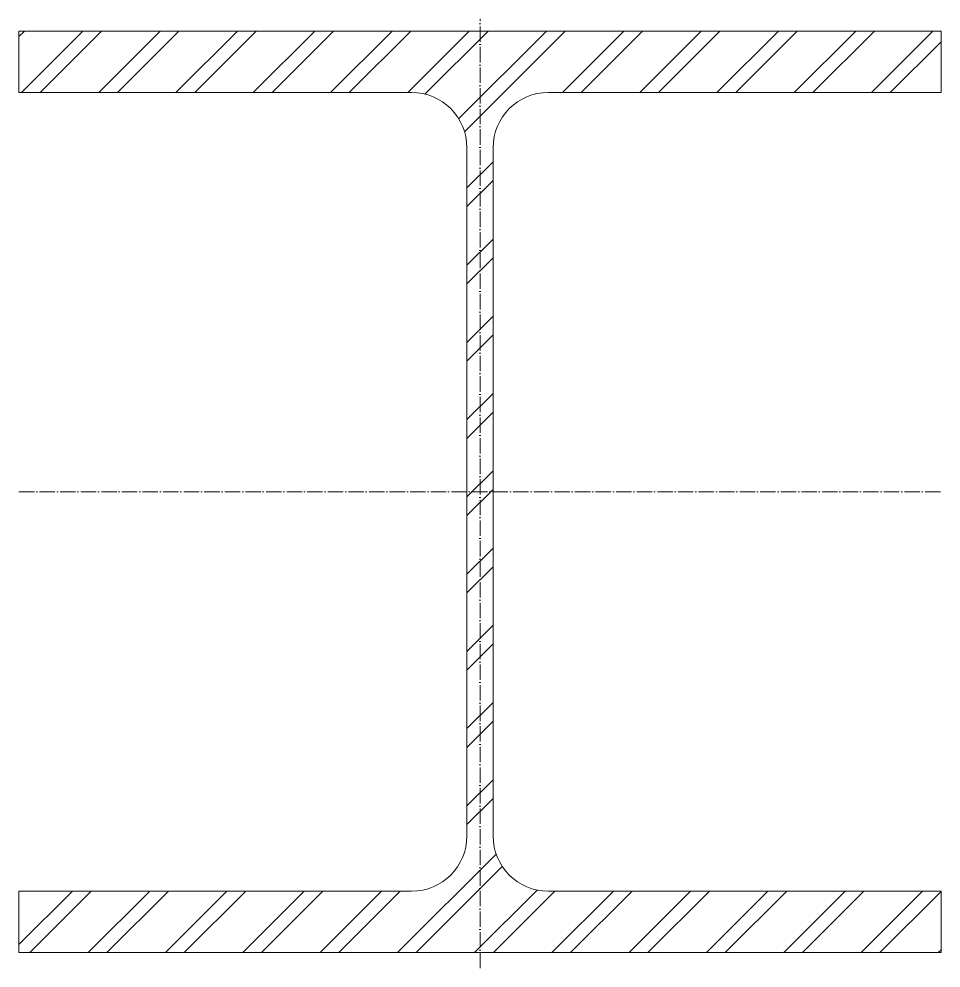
# Model space of a CAD drawing. Header units: metres. Extents: x -150 to 150, y -155 to 154.
import ezdxf

# ---------------------------------------------------------------- set-up
doc = ezdxf.new("R2010")
doc.units = ezdxf.units.M
doc.linetypes.add('MV_hartlijn_staal', pattern=[6.6, 5, -0.8, 0, -0.8])
doc.layers.add('A-DETL-GENF', color=92, linetype='Continuous', lineweight=18)

# ---------------------------------------------------------------- blocks, each defined once
blk = doc.blocks.new('28 Staalprofielen DIN_DIE_DILl 2d - DIL30-4447717-00_0 Basismaterialen')
at = {"layer": 'A-DETL-GENF', "lineweight": 13}
h = blk.add_hatch(dxfattribs=at)
h.set_pattern_fill('FP_469', color=256, style=0, pattern_type=2)
h.set_pattern_definition([(225, (463.778, 2044.414), (12.57236, -12.57236), []), (225, (463.778, 2025.364), (12.57236, -12.57236), [])])
h.paths.add_polyline_path([(-150, 150), (-150, 130), (-22.25, 130), (-17.59, 129.39), (-13.25, 127.59), (-9.52, 124.73), (-6.66, 121), (-4.86, 116.66), (-4.25, 112), (-4.25, -112), (-4.86, -116.66), (-6.66, -121), (-9.52, -124.73), (-13.25, -127.59), (-17.59, -129.39), (-22.25, -130), (-150, -130), (-150, -150), (150, -150), (150, -130), (22.25, -130), (17.59, -129.39), (13.25, -127.59), (9.52, -124.73), (6.66, -121), (4.86, -116.66), (4.25, -112), (4.25, 112), (4.86, 116.66), (6.66, 121), (9.52, 124.73), (13.25, 127.59), (17.59, 129.39), (22.25, 130), (150, 130), (150, 150)])
at = {"layer": 'A-DETL-GENF', "linetype": 'MV_hartlijn_staal', "lineweight": 13}
for p, q in [((0, -155), (0, 153.92)), ((-150, 0), (150, 0))]:
    blk.add_line(p, q, dxfattribs=at)
at = {"layer": 'A-DETL-GENF'}
for p, q in [((150, 150), (-150, 150)), ((-150, 150), (-150, 130)), ((150, 150), (-150, 150)), ((-150, 150), (-150, 130)), ((150, 130), (150, 150)), ((150, 150), (150, 130)), ((-150, 130), (-22.25, 130)), ((-150, 130), (-22.25, 130)), ((22.25, 130), (150, 130)), ((150, 130), (22.25, 130)), ((-4.25, 112), (-4.25, -112)), ((-4.25, -112), (-4.25, 112)), ((4.25, -112), (4.25, 112)), ((4.25, -112), (4.25, 112)), ((-22.25, -130), (-150, -130)), ((-150, -130), (-150, -150)), ((-150, -150), (-150, -130)), ((-150, -130), (-22.25, -130)), ((150, -130), (22.25, -130)), ((150, -130), (22.25, -130)), ((150, -150), (150, -130)), ((150, -150), (150, -130)), ((-150, -150), (150, -150)), ((150, -150), (-150, -150))]:
    blk.add_line(p, q, dxfattribs=at)
for centre, start, end in [((-22.25, 112), 360, 90), ((-22.25, 112), 360, 90), ((22.25, 112), 90, 180), ((22.25, 112), 90, 180), ((-22.25, -112), 270, 360), ((-22.25, -112), 270, 0), ((22.25, -112), 180, 270), ((22.25, -112), 180, 270)]:
    blk.add_arc(centre, 18, start, end, dxfattribs=at)

msp = doc.modelspace()

# ---------------------------------------------------------------- block references
msp.add_blockref('28 Staalprofielen DIN_DIE_DILl 2d - DIL30-4447717-00_0 Basismaterialen', (0, 0))

doc.saveas('drawing.dxf')
